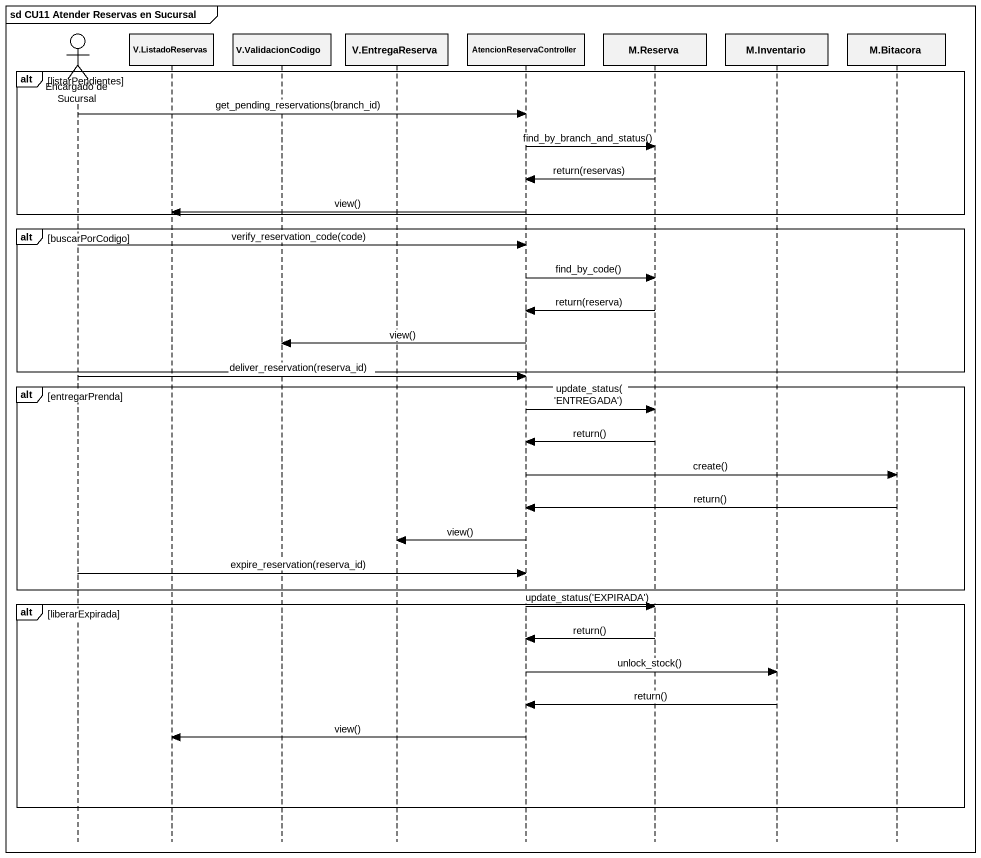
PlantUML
@startuml
mainframe sd CU11 Atender Reservas en Sucursal
hide footbox
actor "Encargado de Sucursal" as Encargado_de_Sucursal
participant "V.ListadoReservas" as V_ListadoReservas
participant "V.ValidacionCodigo" as V_ValidacionCodigo
participant "V.EntregaReserva" as V_EntregaReserva
participant AtencionReservaController
participant "M.Reserva" as M_Reserva
participant "M.Inventario" as M_Inventario
participant "M.Bitacora" as M_Bitacora

alt listarPendientes
  Encargado_de_Sucursal -> AtencionReservaController : get_pending_reservations(branch_id)
  AtencionReservaController -> M_Reserva : find_by_branch_and_status()
  M_Reserva -> AtencionReservaController : return(reservas)
  AtencionReservaController -> V_ListadoReservas : view()
end
alt buscarPorCodigo
  Encargado_de_Sucursal -> AtencionReservaController : verify_reservation_code(code)
  AtencionReservaController -> M_Reserva : find_by_code()
  M_Reserva -> AtencionReservaController : return(reserva)
  AtencionReservaController -> V_ValidacionCodigo : view()
end
Encargado_de_Sucursal -> AtencionReservaController : deliver_reservation(reserva_id)
alt entregarPrenda
  AtencionReservaController -> M_Reserva : update_status('ENTREGADA')
  M_Reserva -> AtencionReservaController : return()
  AtencionReservaController -> M_Bitacora : create()
  M_Bitacora -> AtencionReservaController : return()
  AtencionReservaController -> V_EntregaReserva : view()
  Encargado_de_Sucursal -> AtencionReservaController : expire_reservation(reserva_id)
end
alt liberarExpirada
  AtencionReservaController -> M_Reserva : update_status('EXPIRADA')
  M_Reserva -> AtencionReservaController : return()
  AtencionReservaController -> M_Inventario : unlock_stock()
  M_Inventario -> AtencionReservaController : return()
  AtencionReservaController -> V_ListadoReservas : view()
end
@enduml
